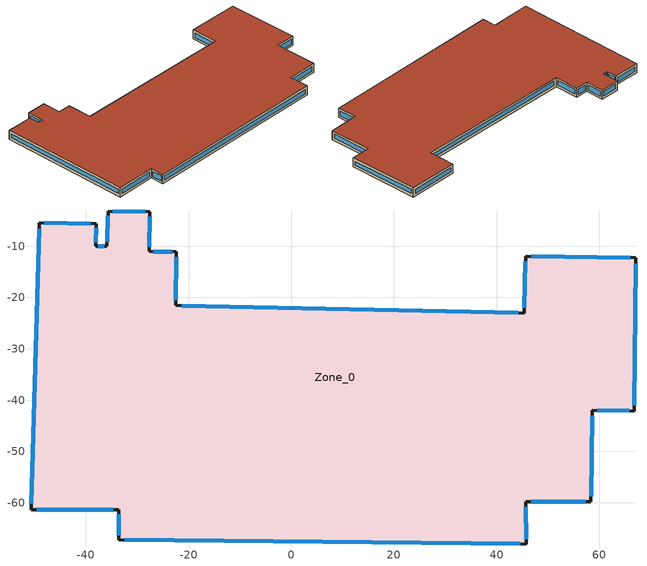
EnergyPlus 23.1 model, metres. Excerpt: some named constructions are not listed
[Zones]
Zone_0
 floor outside (90.1-2019 Nonresidential CZ 0 Exterior Floor (Mass)): 45.65,-11.95 67.11,-12.26 66.85,-42.12 58.67,-41.99 58.38,-59.84 45.67,-59.84 45.75,-68.04 -33.66,-67.17 -33.61,-61.37 -50.65,-61.4 -49.12,-5.47 -38.01,-5.66 -38.09,-10.02 -35.92,-10.05 -35.7,-3.15 -27.54,-3.34 -27.7,-11.04 -22.39,-11.12 -22.54,-21.54 45.37,-23.04 z4
 wall outside (UVal_0.2_Mass): 45.65,-11.95 45.37,-23.04 -22.54,-21.54 -22.39,-11.12 -27.7,-11.04 -27.54,-3.34 -35.7,-3.15 -35.92,-10.05 -38.09,-10.02 -38.01,-5.66 -49.12,-5.47 -50.65,-61.4 -33.61,-61.37 -33.66,-67.17 45.75,-68.04 45.67,-59.84 58.38,-59.84 58.67,-41.99 66.85,-42.12 67.11,-12.26 45.65,-11.95 z4:8
 window (90.1-2019 Nonresidential CZ 0 Glazing (Operable)): 45.62,-12.97 45.39,-22.02 / -39.03,-5.64 -48.1,-5.48 z5.02:6.98; 44.2,-23.01 -21.37,-21.57 / -49.15,-6.63 -50.62,-60.23 z5.17:6.83; -22.52,-20.54 -22.4,-12.12 z5.01:6.99; -23.22,-11.1 -26.86,-11.05 z4.83:7.17; -27.68,-10.1 -27.56,-4.28 z4.94:7.06; -28.5,-3.32 -34.74,-3.18 / 45.74,-67.08 45.68,-60.8 / 59.63,-42.01 65.9,-42.11 z4.96:7.04; -35.73,-4.07 -35.89,-9.14 z4.91:7.09; -36.43,-10.05 -37.58,-10.03 z4.5:7.5; -38.07,-9.25 -38.02,-6.42 z4.77:7.23; -49.57,-61.4 -34.69,-61.37 z5.08:6.92; -33.61,-62.23 -33.65,-66.31 z4.86:7.14; -32.48,-67.19 44.58,-68.02 z5.18:6.82; 46.71,-59.84 57.34,-59.84 z5.04:6.96; 58.4,-58.76 58.66,-43.08 z5.09:6.91; 66.86,-40.99 67.1,-13.39 z5.13:6.87; 66,-12.24 46.76,-11.97 z5.11:6.89
 roof outside (300mmInsulation 200mmConcrete): 45.65,-11.95 45.37,-23.04 -22.54,-21.54 -22.39,-11.12 -27.7,-11.04 -27.54,-3.34 -35.7,-3.15 -35.92,-10.05 -38.09,-10.02 -38.01,-5.66 -49.12,-5.47 -50.65,-61.4 -33.61,-61.37 -33.66,-67.17 45.75,-68.04 45.67,-59.84 58.38,-59.84 58.67,-41.99 66.85,-42.12 67.11,-12.26 z8
[Schedule:Day:Hourly]
53c1f9a8-06ec-48af-8866-5230023a87d1: Fraction, 1, 1, 1, 1, 1, 1, 1, 1, 0, 0, 0, 1, 1, 1, 1, 1, 1, 1, 0, 0, 0, 0, 0, 0
4aef8d9c-f15e-4bad-8f32-30d26bbf9014: Fraction, 0, 0, 0, 0, 0, 0, 0, 0, 1, 1, 1, 1, 1, 1, 1, 1, 1, 1, 1, 0, 0, 0, 0, 0
911e46f1-4cb7-4d00-a3e5-f9018e990a34: Fraction, 0, 0, 0, 0, 0, 0, 0, 0, 0, 0, 1, 1, 1, 1, 1, 1, 1, 1, 0, 0, 0, 0, 0, 0
19b4faf0-8b23-4ebd-a5f0-cbcbe04d2b53: Fraction, 0, 0, 0, 0, 0, 0, 0, 0, 0, 1, 1, 1, 1, 1, 1, 1, 1, 0, 0, 0, 0, 0, 0, 0
c82f338b-8601-487a-b074-e7436ddb7ea7: Fraction, 0, 0, 0, 0, 0, 1, 1, 1, 0, 0, 0, 1, 1, 1, 1, 1, 0, 0, 0, 0, 0, 0, 0, 0
b1d0012e-6fde-43f5-8aa5-22a291b36493: Fraction, 0, 0, 0, 0, 1, 1, 1, 1, 0, 0, 1, 1, 0, 0, 0, 0, 0, 0, 0, 0, 0, 0, 0, 0
5985e866-cb28-49cc-bd5f-a5c958fb7536: Fraction, 0, 1, 1, 1, 1, 1, 1, 1, 1, 1, 0, 0, 0, 0, 0, 1, 1, 0, 0, 0, 0, 0, 0, 0
267531d3-b788-4b95-8244-e9ad44ac0e5f: Fraction, 1, 1, 1, 0, 1, 1, 1, 1, 0, 0, 1, 1, 1, 1, 1, 1, 1, 1, 0, 0, 0, 0, 0, 0
be2dba4b-3a81-4ac9-8ad8-55e155f5c362: Fraction, 0, 1, 0, 0, 0, 0, 0, 0, 0, 0, 1, 0, 0, 0, 1, 1, 1, 1, 1, 0, 0, 0, 0, 1
9e8c49ab-d7b9-4b60-92ea-d2bf83dbd7d1: Fraction, 1, 1, 1, 1, 1, 0, 1, 1, 1, 0, 0, 0, 0, 1, 1, 0, 0, 0, 0, 0, 0, 0, 0, 1
e5dcdc74-afcc-4e18-a2b1-e5e648f288b5: Fraction, 1, 1, 1, 1, 1, 1, 0, 0, 0, 0, 0, 1, 1, 1, 1, 1, 1, 0, 0, 0, 0, 0, 0, 0
0279d3ae-689c-4788-a8b2-3398dcf36fb8: Fraction, 0, 1, 1, 1, 1, 1, 1, 0, 0, 0, 0, 1, 1, 1, 1, 0, 0, 0, 0, 0, 0, 0, 0, 0
f9c818ee-519c-40f6-bf2f-72fcb26f83c7: Fraction, 0, 0, 0, 0, 0, 0, 0, 0, 0, 1, 1, 1, 1, 1, 1, 1, 1, 1, 0, 0, 0, 0, 0, 0
81941d2c-312a-42db-aa97-334635e9c185: Fraction, 0, 0, 1, 1, 1, 1, 1, 0, 0, 0, 1, 1, 1, 1, 0, 0, 0, 0, 0, 0, 0, 0, 0, 0
7fd423ec-cc3a-4e5f-ab02-58c4c42a7de3: Fraction, 1, 1, 1, 1, 1, 1, 1, 1, 1, 0, 0, 0, 0, 0, 0, 0, 0, 0, 1, 1, 1, 1, 1, 1
74d768ed-ef37-4b38-b304-f8f236e04551: Fraction, 1, 1, 1, 1, 1, 1, 1, 0, 0, 1, 1, 1, 0, 0, 0, 0, 0, 0, 0, 0, 0, 0, 0, 0
333da315-6d34-46e4-9803-cb1d639ba5ee: Fraction, 1, 1, 1, 1, 1, 1, 1, 1, 0, 1, 1, 0, 0, 0, 1, 1, 0, 0, 0, 0, 0, 0, 0, 0
9623fbeb-2c2f-4df8-965a-517b0683dcc5: Fraction, 0, 0, 0, 1, 1, 1, 0, 0, 0, 1, 1, 1, 1, 1, 1, 1, 1, 1, 0, 0, 0, 0, 0, 0
2d6e10d5-a020-4fe8-8b34-4ea8ec046c1c: Fraction, 0, 0, 0, 0, 0, 0, 0, 1, 1, 1, 1, 0, 0, 0, 0, 0, 0, 0, 0, 0, 0, 0, 0, 1
440b037d-1b21-41e3-a3ca-0e846d7d9668: Fraction, 1, 1, 1, 1, 1, 1, 1, 1, 0, 0, 0, 1, 1, 1, 1, 0, 0, 0, 1, 1, 1, 1, 1, 1
dae6dc33-08d4-4d58-b388-ad5f48921236: Fraction, 1, 1, 1, 1, 1, 1, 1, 1, 1, 1, 1, 1, 1, 1, 1, 0, 0, 0, 0, 1, 1, 1, 0, 1
30e6fadb-1b5b-4da9-add7-ae4aeab88e67: Fraction, 1, 1, 1, 1, 1, 1, 1, 1, 0, 0, 1, 1, 0, 1, 0, 0, 0, 0, 0, 0, 0, 0, 0, 1
bde66f90-7a5c-4f8a-a559-0088a65aafb6: Fraction, 1, 1, 1, 1, 1, 1, 1, 0, 0, 0, 1, 0, 0, 0, 0, 0, 0, 0, 0, 1, 1, 1, 1, 1
f7e6fba3-52db-45b2-a41a-0a03fa86d04f: Fraction, 1, 1, 1, 1, 1, 0, 0, 0, 0, 0, 1, 1, 1, 1, 1, 1, 1, 0, 0, 0, 0, 0, 0, 0
b4216a53-0bc0-43bd-bfca-b5e8f166e89d: Fraction, 1, 1, 1, 1, 1, 1, 1, 1, 1, 1, 0, 0, 0, 0, 0, 0, 1, 0, 0, 0, 0, 0, 0, 0
9c786d7c-7326-4a56-8ba2-e46a60bf37db: Fraction, 1, 1, 1, 1, 1, 1, 1, 1, 1, 1, 1, 1, 0, 0, 0, 0, 0, 0, 0, 0, 0, 1, 1, 1
4d57d3bc-a61d-4971-8b5f-4772996042cd: Fraction, 1, 1, 1, 1, 1, 1, 1, 0, 0, 0, 1, 1, 1, 1, 1, 1, 1, 0, 0, 0, 0, 1, 1, 1
6a339f8e-752e-4ba3-99b9-ef6f5a78f2c0: Fraction, 1, 1, 1, 1, 1, 1, 1, 1, 0, 0, 1, 1, 1, 1, 0, 1, 1, 1, 1, 1, 1, 1, 1, 1
75cf3295-544f-430d-babf-c6514ed16b50: Fraction, 1, 1, 1, 1, 1, 1, 1, 1, 1, 0, 0, 0, 0, 1, 0, 0, 0, 0, 0, 0, 0, 0, 0, 0
1076df2c-3c50-41d6-b829-297ff5c18254: Fraction, 1, 1, 1, 1, 1, 1, 1, 1, 0, 1, 1, 1, 1, 1, 1, 1, 1, 0, 1, 1, 1, 1, 1, 1
ddb65e5a-42bd-4895-9b09-bb29c00974f6: Fraction, 1, 1, 1, 1, 1, 1, 1, 1, 0, 0, 1, 1, 1, 1, 1, 1, 0, 0, 0, 0, 0, 0, 1, 1
15792d1d-b01f-4983-be77-9a78df9eee36: Fraction, 1, 1, 1, 1, 1, 1, 1, 0, 0, 0, 1, 1, 1, 0, 0, 0, 0, 1, 1, 1, 1, 1, 1, 1
998de8d2-7f9b-43e1-aeee-d2f931587baf: Fraction, 1, 1, 1, 1, 1, 1, 1, 1, 0, 0, 1, 1, 1, 1, 1, 1, 1, 0, 0, 0, 0, 0, 0, 1
f6937aa0-736c-4a20-be16-c6a803f5ca1e: Fraction, 1, 1, 1, 1, 0, 1, 1, 0, 0, 0, 0, 1, 1, 1, 1, 1, 0, 0, 0, 0, 0, 0, 0, 0
22b2c7db-ef0c-4263-a526-4e9950158b0d: Fraction, 0, 0, 0, 0, 0, 1, 1, 1, 0, 0, 0, 0, 0, 1, 0, 0, 0, 0, 0, 0, 0, 0, 0, 0
4102ae7c-6d77-4fff-895c-9ccc35cf84ee: Fraction, 1, 1, 1, 1, 1, 1, 1, 1, 0, 0, 1, 1, 1, 1, 0, 0, 0, 0, 0, 0, 0, 0, 0, 0
6cc7567d-339f-4a30-9adf-7f972ec91726: Fraction, 0, 0, 0, 0, 0, 0, 0, 1, 0, 0, 0, 0, 0, 1, 0, 0, 0, 0, 0, 0, 0, 0, 1, 1
c4f074fe-361f-4474-a705-69b29238dae7: Fraction, 1, 1, 1, 1, 1, 1, 1, 1, 0, 0, 0, 1, 0, 0, 0, 0, 0, 0, 0, 0, 0, 1, 1, 1
23f9bcf9-1d4d-4a30-bae5-c573d94ba1d4: Fraction, 1, 1, 1, 1, 1, 1, 1, 1, 0, 0, 0, 0, 1, 1, 1, 0, 0, 0, 0, 0, 0, 0, 1, 1
6e89d768-2580-416c-bf7c-fee539c4742d: Fraction, 1, 1, 1, 1, 1, 1, 1, 1, 1, 0, 0, 0, 0, 0, 0, 0, 1, 1, 1, 1, 1, 1, 1, 1
56629a5c-3a63-4c0d-99e9-848be0364bc2: Fraction, 1, 1, 1, 1, 1, 1, 1, 1, 1, 0, 0, 0, 1, 1, 0, 0, 0, 0, 0, 1, 1, 1, 1, 1
eb9e012f-b644-46dd-94fd-b786a7509391: Fraction, 1, 1, 1, 1, 1, 1, 1, 1, 0, 1, 0, 0, 1, 1, 1, 1, 1, 1, 1, 1, 1, 1, 1, 1
df4b3fbd-8efb-438d-8c58-19d54bbd0a7f: Fraction, 1, 1, 1, 1, 1, 1, 1, 1, 0, 0, 1, 0, 0, 0, 0, 0, 0, 0, 1, 1, 1, 1, 1, 1
1ae3ef89-ae8f-4fbb-a131-e8f6e784b03a: Fraction, 1, 1, 1, 1, 1, 1, 1, 1, 1, 0, 0, 0, 0, 1, 0, 0, 0, 0, 1, 1, 1, 1, 1, 1
f01e6e7b-a331-4160-8045-aa70b21430e7: Fraction, 1, 1, 1, 1, 1, 1, 1, 1, 1, 0, 0, 0, 1, 0, 0, 0, 0, 0, 0, 0, 0, 0, 0, 1
3c8a0762-c7fc-44f2-9732-6b8c8261ba00: Fraction, 1, 1, 1, 1, 1, 1, 1, 1, 1, 0, 0, 0, 1, 1, 1, 1, 0, 1, 1, 1, 1, 1, 1, 1
73c83418-0409-4dbd-b3df-61852913b128: Fraction, 1, 1, 1, 1, 1, 1, 1, 1, 0, 0, 1, 1, 0, 0, 0, 0, 1, 1, 1, 1, 1, 1, 1, 1
75bc9303-c19b-430c-90bd-b3f70aa4faab: Fraction, 1, 1, 1, 1, 1, 1, 1, 1, 0, 0, 0, 0, 1, 1, 1, 1, 1, 1, 1, 1, 1, 1, 1, 1
2eac50fd-ad15-4649-8a7d-60403b94e9f3: Fraction, 1, 1, 1, 1, 1, 1, 1, 1, 0, 0, 0, 0, 0, 0, 0, 1, 1, 1, 1, 1, 1, 1, 1, 1
fb93299d-951e-4d13-9d3a-2e740a0075cc: Fraction, 1, 1, 1, 1, 1, 1, 1, 1, 1, 1, 1, 1, 1, 1, 1, 0, 0, 0, 1, 1, 1, 1, 1, 1
ae3d8ae7-5032-41f2-9c01-876f3a5dec9c: Fraction, 1, 1, 1, 1, 1, 1, 1, 1, 0, 1, 1, 1, 1, 1, 1, 1, 1, 1, 1, 1, 1, 1, 1, 1
0fcbeb89-70ac-44cc-a843-c67f048358bc: Fraction, 1, 1, 1, 1, 1, 1, 1, 1, 1, 0, 0, 0, 0, 0, 0, 0, 1, 1, 0, 0, 0, 0, 1, 1
d49dc678-3b43-4bbc-b69c-b145b1444430: Fraction, 1, 1, 1, 1, 1, 1, 1, 1, 1, 0, 0, 0, 0, 0, 0, 0, 0, 0, 0, 1, 1, 1, 1, 1
6f36adbf-e427-431d-a9b5-1a8c3f321d91: Fraction, 1, 1, 1, 1, 1, 1, 1, 0, 0, 0, 1, 1, 1, 1, 1, 1, 1, 0, 0, 0, 0, 0, 0, 0
cc2a65f3-0924-4deb-9b7e-c575a99101ad: Fraction, 0, 1, 1, 1, 1, 1, 1, 1, 0, 0, 1, 0, 1, 1, 1, 0, 0, 0, 0, 0, 0, 0, 0, 1
11fc3df6-837c-4bd8-9fae-0be4780c0a09: Fraction, 1, 1, 1, 1, 1, 1, 1, 1, 0, 0, 0, 1, 1, 1, 0, 0, 0, 1, 1, 1, 1, 1, 1, 1
5f643d7a-da64-4f1a-b211-d5e73faaddc8: Fraction, 1, 1, 1, 1, 1, 1, 1, 1, 1, 0, 0, 0, 0, 0, 0, 0, 0, 0, 0, 0, 0, 1, 1, 1
e53ae0be-2f55-4050-aeda-93def1960e93: Fraction, 1, 1, 1, 1, 1, 1, 1, 1, 0, 0, 1, 1, 1, 1, 1, 1, 1, 1, 0, 0, 0, 0, 1, 1
d0839087-f197-4c84-9a48-2210a4db0e38: Fraction, 1, 1, 1, 1, 1, 1, 1, 1, 0, 0, 1, 0, 0, 0, 1, 1, 1, 1, 1, 1, 1, 1, 1, 1
e48abb72-5caa-4fbb-8915-e9f63e472b5d: Fraction, 1, 1, 1, 1, 1, 1, 1, 1, 0, 0, 0, 0, 0, 0, 0, 0, 0, 1, 1, 1, 1, 1, 1, 1
40641a0c-a25c-4dc5-a016-b56a4568d9bf: Fraction, 1, 1, 1, 1, 1, 1, 1, 1, 0, 0, 0, 1, 1, 0, 0, 0, 0, 0, 0, 0, 1, 1, 1, 1
56545bd2-fe12-4a90-9cb4-ab663f8d19fb: Fraction, 1, 1, 1, 1, 1, 1, 1, 1, 0, 0, 1, 1, 1, 1, 0, 0, 1, 0, 0, 0, 0, 1, 1, 1
268f8cdb-825d-4552-8d14-b203db748826: Fraction, 1, 1, 1, 1, 1, 1, 1, 1, 1, 0, 1, 1, 1, 1, 1, 1, 1, 0, 0, 0, 0, 0, 1, 1
d2412dac-7056-442e-83a5-4de898643866: Fraction, 1, 1, 1, 1, 1, 1, 1, 1, 0, 0, 1, 1, 1, 0, 1, 1, 0, 0, 1, 1, 1, 1, 1, 1
8d8229ce-3e26-4900-84b6-50d34cec96c9: Fraction, 1, 1, 1, 1, 1, 1, 1, 1, 1, 0, 0, 0, 0, 1, 0, 0, 0, 0, 0, 0, 0, 1, 1, 1
9411300f-096e-447e-b779-670df0aa3cde: Fraction, 1, 1, 1, 1, 1, 1, 1, 1, 0, 0, 0, 1, 1, 1, 1, 0, 0, 0, 0, 0, 0, 0, 0, 0
d06ce0c0-c066-4a75-8f06-16acae4bc060: Fraction, 0, 1, 1, 1, 1, 1, 1, 0, 0, 0, 1, 1, 1, 1, 0, 0, 0, 0, 0, 0, 1, 1, 1, 0
4dd44658-9e86-4244-bd12-80be51f68615: Fraction, 0, 0, 0, 0, 0, 0, 0, 0, 0, 0, 0, 1, 1, 0, 0, 1, 0, 0, 0, 0, 0, 0, 0, 0
af6f613d-349d-4151-a217-554633187fc2: Fraction, 0, 0, 0, 0, 0, 0, 0, 0, 0, 0, 0, 1, 1, 1, 1, 0, 0, 0, 0, 0, 0, 0, 0, 0
afdf4fd1-66ec-4a71-b48a-21077b6ed0b7: Fraction, 0, 0, 0, 0, 0, 0, 0, 0, 0, 0, 0, 1, 0, 0, 0, 0, 0, 0, 0, 0, 0, 0, 0, 0
cc094251-ea11-477e-bc87-71a359bb455b: Fraction, 0, 0, 0, 0, 1, 0, 0, 0, 0, 0, 0, 1, 1, 1, 0, 0, 0, 0, 0, 0, 0, 0, 0, 0
4e59f47a-84bf-4133-9f63-3ba3ac696513: Fraction, 0, 0, 0, 0, 1, 0, 0, 0, 0, 0, 0, 1, 1, 1, 0, 1, 1, 1, 0, 0, 1, 1, 1, 1
cc36d7f8-a62f-46bf-95f4-63dd6640689f: Fraction, 1, 1, 1, 1, 1, 1, 1, 1, 1, 1, 1, 1, 1, 1, 1, 1, 1, 1, 1, 1, 1, 1, 1, 1
ff2c0d0c-03cf-41ee-ac75-8ebd3882f9d0: Fraction, 1, 1, 1, 0, 1, 1, 1, 1, 0, 1, 1, 1, 1, 1, 1, 1, 1, 1, 1, 1, 1, 1, 1, 1
71b57ec7-b510-4c53-aa19-ed1bbae31fe3: Fraction, 1, 1, 1, 1, 1, 1, 1, 1, 1, 0, 0, 0, 1, 1, 0, 0, 1, 1, 1, 1, 1, 1, 1, 1
22b9af79-b9b7-4c66-983f-e31590f979b1: Fraction, 1, 1, 1, 1, 1, 1, 1, 1, 1, 0, 0, 1, 1, 0, 1, 0, 1, 1, 0, 1, 0, 0, 1, 0
345a1351-5737-4b79-a7d4-34148a3070f1: Fraction, 0, 1, 1, 1, 1, 1, 1, 1, 1, 1, 1, 1, 1, 0, 0, 0, 0, 0, 0, 0, 1, 1, 1, 1
59e6b4d1-5886-4d46-a90a-af7349f6145f: Fraction, 1, 1, 1, 1, 1, 1, 1, 1, 1, 1, 1, 1, 0, 0, 0, 0, 0, 0, 0, 1, 1, 1, 1, 1
78845033-7f4e-4fd7-bdd2-63f46a2295f5: Fraction, 1, 1, 1, 1, 1, 1, 1, 1, 1, 1, 1, 1, 1, 1, 0, 1, 1, 1, 0, 1, 1, 1, 1, 1
72e10d3e-7622-4d4b-a4c4-1e9e66ecd2da: Fraction, 1, 1, 1, 1, 1, 1, 1, 1, 1, 0, 0, 0, 0, 0, 0, 0, 0, 0, 0, 0, 1, 1, 1, 1
e70c1aee-c6f9-450c-82c5-0b1f1b846179: Fraction, 1, 1, 1, 1, 1, 1, 1, 1, 0, 0, 0, 0, 1, 1, 1, 1, 0, 0, 0, 0, 0, 0, 1, 0
519619cc-23a8-4b67-ae63-b007b419c915: Fraction, 1, 1, 1, 1, 1, 1, 1, 1, 1, 1, 0, 1, 1, 1, 1, 0, 0, 0, 0, 0, 1, 1, 1, 0
f7c5a7d3-5340-4d4d-aff3-c2684e0ec6d3: Fraction, 1, 1, 1, 1, 1, 1, 1, 1, 1, 0, 0, 0, 0, 1, 1, 1, 1, 1, 1, 1, 1, 1, 1, 1
03504b91-a4b1-4951-a666-ade41275f8f6: Fraction, 1, 1, 1, 1, 1, 1, 1, 1, 1, 1, 0, 0, 0, 0, 0, 0, 0, 1, 0, 1, 1, 1, 1, 1
c36fc8a3-aeee-493a-a3d1-605dc807de52: Fraction, 1, 1, 1, 1, 1, 1, 1, 1, 0, 0, 0, 0, 0, 0, 0, 0, 0, 0, 0, 1, 1, 1, 1, 1
81b6c5b8-3f82-4b71-a7a8-163b66d1b25d: Fraction, 1, 1, 1, 1, 1, 1, 1, 1, 0, 0, 0, 0, 1, 0, 1, 0, 1, 1, 1, 1, 0, 1, 1, 1
30d632ef-8d06-41f4-a7d0-893bff871d1b: Fraction, 1, 1, 1, 1, 1, 1, 1, 1, 0, 0, 0, 0, 1, 0, 0, 0, 0, 0, 0, 0, 0, 1, 1, 1
7a8b208d-663f-4e06-b24a-0f39d1b3f301: Fraction, 1, 1, 1, 1, 1, 1, 1, 1, 0, 0, 0, 1, 0, 1, 1, 0, 0, 0, 0, 0, 0, 0, 0, 1
a8a9b02b-271e-4f8e-a1ec-957bdd1ef3a0: Fraction, 1, 1, 0, 0, 1, 1, 0, 1, 0, 0, 0, 0, 1, 0, 0, 0, 0, 0, 0, 0, 0, 0, 0, 0
70ccad7b-1927-4800-aa01-c5db89b5fadb: Fraction, 0, 0, 1, 0, 0, 0, 1, 0, 0, 0, 0, 0, 0, 1, 1, 0, 0, 0, 0, 0, 0, 0, 0, 0
a84bc40b-cea3-4ff6-bdaa-2c9b3e5aaf9c: Fraction, 0, 0, 0, 0, 0, 0, 0, 0, 0, 0, 0, 1, 1, 1, 1, 1, 0, 0, 0, 0, 0, 0, 1, 0
25546bf6-2f3f-4ec2-a76d-95b4c77794b5: Fraction, 1, 1, 0, 0, 1, 0, 0, 1, 0, 0, 0, 1, 1, 1, 1, 0, 0, 0, 0, 0, 0, 0, 0, 0
7775b23b-1d38-499e-bd81-729a04a4f956: Fraction, 0, 1, 0, 1, 1, 1, 1, 1, 0, 0, 0, 1, 1, 1, 1, 1, 0, 0, 0, 0, 0, 0, 0, 0
eb97eccf-763c-400b-86a3-d258bf2f84d2: Fraction, 0, 1, 1, 1, 1, 1, 1, 1, 0, 0, 0, 0, 1, 1, 1, 1, 0, 0, 0, 0, 0, 0, 0, 0
41c1d8f3-3cf4-4bf4-ae56-51782e7d9aee: Fraction, 0, 0, 0, 1, 1, 0, 0, 1, 0, 0, 0, 1, 1, 1, 1, 1, 0, 0, 0, 0, 0, 0, 0, 0
e7f99388-8b2a-4ae4-9b31-21a1d0ce9fdb: Fraction, 0, 1, 1, 1, 1, 0, 0, 1, 0, 0, 0, 0, 0, 0, 0, 0, 0, 0, 0, 0, 0, 0, 1, 1
e2aab7f0-9e7e-4418-9ee7-a00012997e05: Fraction, 1, 1, 1, 1, 1, 0, 0, 0, 1, 1, 1, 0, 0, 0, 0, 0, 1, 1, 1, 1, 1, 1, 1, 1
be45bb42-8565-4d09-9a80-3ce2d4e9c9f1: Fraction, 0, 0, 0, 0, 0, 0, 0, 0, 1, 1, 1, 0, 0, 0, 0, 1, 1, 1, 0, 0, 0, 0, 0, 0
12a14199-4c06-4c80-b089-3e75819b753d: Fraction, 0, 0, 0, 0, 0, 0, 0, 0, 0, 0, 1, 1, 1, 1, 1, 1, 1, 0, 1, 0, 0, 0, 0, 0
3710e14e-a838-4a4a-8f4b-af39981e0e20: Fraction, 0, 0, 0, 0, 0, 0, 0, 0, 1, 1, 1, 1, 0, 1, 0, 1, 0, 0, 0, 0, 1, 0, 0, 0
d8239f3d-faa5-4cdd-a984-cce3bd1dd400: Fraction, 0, 0, 0, 0, 0, 0, 0, 0, 1, 1, 1, 1, 0, 1, 1, 1, 1, 1, 1, 1, 1, 0, 0, 0
7cc25e5b-4ae3-4387-9c95-965026389b7c: Fraction, 0, 0, 0, 0, 0, 0, 0, 0, 1, 1, 1, 0, 1, 0, 0, 1, 1, 1, 1, 1, 1, 1, 1, 0
d6c9274f-e239-412a-82f8-82611d05a218: Fraction, 0, 0, 1, 1, 0, 0, 1, 0, 1, 1, 1, 1, 0, 1, 1, 1, 1, 1, 1, 1, 1, 1, 1, 1
8b7f3d85-3a84-4380-bed0-31cf3916083a: Fraction, 1, 1, 0, 1, 1, 1, 0, 1, 1, 1, 1, 1, 1, 0, 0, 1, 1, 1, 1, 1, 1, 1, 1, 1
2c90972f-096b-4d56-b858-c9d9efe7393b: Fraction, 1, 1, 1, 1, 1, 1, 1, 1, 1, 1, 1, 0, 0, 0, 0, 0, 1, 1, 1, 1, 1, 1, 0, 1
20ae685d-04a5-45e1-b0bd-06286e390f47: Fraction, 0, 0, 1, 1, 0, 1, 1, 0, 1, 1, 1, 0, 0, 0, 0, 1, 1, 1, 1, 1, 1, 1, 1, 1
0e4e03b7-6b9b-4706-8e34-7a87306276d7: Fraction, 1, 0, 1, 0, 0, 0, 0, 0, 1, 1, 1, 0, 0, 0, 0, 0, 1, 1, 1, 1, 1, 1, 1, 1
cbb56b8e-b5c8-43b3-8bf3-cac1767fc251: Fraction, 1, 0, 0, 0, 0, 0, 0, 0, 1, 1, 1, 1, 0, 0, 0, 0, 1, 1, 1, 1, 1, 1, 1, 1
8e823631-23e5-4ca8-ae6f-2f3f10533701: Fraction, 1, 1, 1, 0, 0, 1, 1, 0, 1, 1, 1, 0, 0, 0, 0, 0, 1, 1, 1, 1, 1, 1, 1, 1
2a380051-4413-44c8-8134-27edfc5bb873: Fraction, 1, 0, 0, 0, 0, 1, 1, 0, 1, 1, 1, 1, 1, 1, 1, 1, 1, 1, 1, 1, 1, 1, 0, 0
[Schedule:Week:Daily]
CoolAvail_Zone_0_38: 5985e866-cb28-49cc-bd5f-a5c958fb7536, 267531d3-b788-4b95-8244-e9ad44ac0e5f, b1d0012e-6fde-43f5-8aa5-22a291b36493, be2dba4b-3a81-4ac9-8ad8-55e155f5c362, 9e8c49ab-d7b9-4b60-92ea-d2bf83dbd7d1, e5dcdc74-afcc-4e18-a2b1-e5e648f288b5, 0279d3ae-689c-4788-a8b2-3398dcf36fb8, 5985e866-cb28-49cc-bd5f-a5c958fb7536, 5985e866-cb28-49cc-bd5f-a5c958fb7536, 5985e866-cb28-49cc-bd5f-a5c958fb7536, 5985e866-cb28-49cc-bd5f-a5c958fb7536, 5985e866-cb28-49cc-bd5f-a5c958fb7536
CoolAvail_Zone_0_39: f9c818ee-519c-40f6-bf2f-72fcb26f83c7, 81941d2c-312a-42db-aa97-334635e9c185, 7fd423ec-cc3a-4e5f-ab02-58c4c42a7de3, 74d768ed-ef37-4b38-b304-f8f236e04551, 333da315-6d34-46e4-9803-cb1d639ba5ee, 9623fbeb-2c2f-4df8-965a-517b0683dcc5, 911e46f1-4cb7-4d00-a3e5-f9018e990a34, f9c818ee-519c-40f6-bf2f-72fcb26f83c7, f9c818ee-519c-40f6-bf2f-72fcb26f83c7, f9c818ee-519c-40f6-bf2f-72fcb26f83c7, f9c818ee-519c-40f6-bf2f-72fcb26f83c7, f9c818ee-519c-40f6-bf2f-72fcb26f83c7
CoolAvail_Zone_0_40: 19b4faf0-8b23-4ebd-a5f0-cbcbe04d2b53, 2d6e10d5-a020-4fe8-8b34-4ea8ec046c1c, 440b037d-1b21-41e3-a3ca-0e846d7d9668, dae6dc33-08d4-4d58-b388-ad5f48921236, 30e6fadb-1b5b-4da9-add7-ae4aeab88e67, bde66f90-7a5c-4f8a-a559-0088a65aafb6, f7e6fba3-52db-45b2-a41a-0a03fa86d04f, 19b4faf0-8b23-4ebd-a5f0-cbcbe04d2b53, 19b4faf0-8b23-4ebd-a5f0-cbcbe04d2b53, 19b4faf0-8b23-4ebd-a5f0-cbcbe04d2b53, 19b4faf0-8b23-4ebd-a5f0-cbcbe04d2b53, 19b4faf0-8b23-4ebd-a5f0-cbcbe04d2b53
CoolAvail_Zone_0_41: b4216a53-0bc0-43bd-bfca-b5e8f166e89d, 9c786d7c-7326-4a56-8ba2-e46a60bf37db, 4d57d3bc-a61d-4971-8b5f-4772996042cd, 6a339f8e-752e-4ba3-99b9-ef6f5a78f2c0, 75cf3295-544f-430d-babf-c6514ed16b50, 1076df2c-3c50-41d6-b829-297ff5c18254, ddb65e5a-42bd-4895-9b09-bb29c00974f6, b4216a53-0bc0-43bd-bfca-b5e8f166e89d, b4216a53-0bc0-43bd-bfca-b5e8f166e89d, b4216a53-0bc0-43bd-bfca-b5e8f166e89d, b4216a53-0bc0-43bd-bfca-b5e8f166e89d, b4216a53-0bc0-43bd-bfca-b5e8f166e89d
CoolAvail_Zone_0_42: 15792d1d-b01f-4983-be77-9a78df9eee36, 998de8d2-7f9b-43e1-aeee-d2f931587baf, f6937aa0-736c-4a20-be16-c6a803f5ca1e, 22b2c7db-ef0c-4263-a526-4e9950158b0d, 4102ae7c-6d77-4fff-895c-9ccc35cf84ee, 6cc7567d-339f-4a30-9adf-7f972ec91726, c4f074fe-361f-4474-a705-69b29238dae7, 15792d1d-b01f-4983-be77-9a78df9eee36, 15792d1d-b01f-4983-be77-9a78df9eee36, 15792d1d-b01f-4983-be77-9a78df9eee36, 15792d1d-b01f-4983-be77-9a78df9eee36, 15792d1d-b01f-4983-be77-9a78df9eee36
CoolAvail_Zone_0_43: 23f9bcf9-1d4d-4a30-bae5-c573d94ba1d4, 6e89d768-2580-416c-bf7c-fee539c4742d, 56629a5c-3a63-4c0d-99e9-848be0364bc2, eb9e012f-b644-46dd-94fd-b786a7509391, df4b3fbd-8efb-438d-8c58-19d54bbd0a7f, 1ae3ef89-ae8f-4fbb-a131-e8f6e784b03a, f01e6e7b-a331-4160-8045-aa70b21430e7, 23f9bcf9-1d4d-4a30-bae5-c573d94ba1d4, 23f9bcf9-1d4d-4a30-bae5-c573d94ba1d4, 23f9bcf9-1d4d-4a30-bae5-c573d94ba1d4, 23f9bcf9-1d4d-4a30-bae5-c573d94ba1d4, 23f9bcf9-1d4d-4a30-bae5-c573d94ba1d4
CoolAvail_Zone_0_44: 3c8a0762-c7fc-44f2-9732-6b8c8261ba00, 73c83418-0409-4dbd-b3df-61852913b128, 75bc9303-c19b-430c-90bd-b3f70aa4faab, 2eac50fd-ad15-4649-8a7d-60403b94e9f3, fb93299d-951e-4d13-9d3a-2e740a0075cc, ae3d8ae7-5032-41f2-9c01-876f3a5dec9c, 0fcbeb89-70ac-44cc-a843-c67f048358bc, 3c8a0762-c7fc-44f2-9732-6b8c8261ba00, 3c8a0762-c7fc-44f2-9732-6b8c8261ba00, 3c8a0762-c7fc-44f2-9732-6b8c8261ba00, 3c8a0762-c7fc-44f2-9732-6b8c8261ba00, 3c8a0762-c7fc-44f2-9732-6b8c8261ba00
CoolAvail_Zone_0_45: d49dc678-3b43-4bbc-b69c-b145b1444430, 53c1f9a8-06ec-48af-8866-5230023a87d1, 6f36adbf-e427-431d-a9b5-1a8c3f321d91, cc2a65f3-0924-4deb-9b7e-c575a99101ad, 7fd423ec-cc3a-4e5f-ab02-58c4c42a7de3, 11fc3df6-837c-4bd8-9fae-0be4780c0a09, d49dc678-3b43-4bbc-b69c-b145b1444430, d49dc678-3b43-4bbc-b69c-b145b1444430, d49dc678-3b43-4bbc-b69c-b145b1444430, d49dc678-3b43-4bbc-b69c-b145b1444430, d49dc678-3b43-4bbc-b69c-b145b1444430, d49dc678-3b43-4bbc-b69c-b145b1444430
CoolAvail_Zone_0_46: 5f643d7a-da64-4f1a-b211-d5e73faaddc8, 998de8d2-7f9b-43e1-aeee-d2f931587baf, e53ae0be-2f55-4050-aeda-93def1960e93, d0839087-f197-4c84-9a48-2210a4db0e38, e48abb72-5caa-4fbb-8915-e9f63e472b5d, 40641a0c-a25c-4dc5-a016-b56a4568d9bf, 56545bd2-fe12-4a90-9cb4-ab663f8d19fb, 5f643d7a-da64-4f1a-b211-d5e73faaddc8, 5f643d7a-da64-4f1a-b211-d5e73faaddc8, 5f643d7a-da64-4f1a-b211-d5e73faaddc8, 5f643d7a-da64-4f1a-b211-d5e73faaddc8, 5f643d7a-da64-4f1a-b211-d5e73faaddc8
CoolAvail_Zone_0_47: 268f8cdb-825d-4552-8d14-b203db748826, d2412dac-7056-442e-83a5-4de898643866, 8d8229ce-3e26-4900-84b6-50d34cec96c9, 9411300f-096e-447e-b779-670df0aa3cde, d06ce0c0-c066-4a75-8f06-16acae4bc060, 4dd44658-9e86-4244-bd12-80be51f68615, af6f613d-349d-4151-a217-554633187fc2, 268f8cdb-825d-4552-8d14-b203db748826, 268f8cdb-825d-4552-8d14-b203db748826, 268f8cdb-825d-4552-8d14-b203db748826, 268f8cdb-825d-4552-8d14-b203db748826, 268f8cdb-825d-4552-8d14-b203db748826
CoolAvail_Zone_0_48: afdf4fd1-66ec-4a71-b48a-21077b6ed0b7, cc094251-ea11-477e-bc87-71a359bb455b, 4e59f47a-84bf-4133-9f63-3ba3ac696513, cc36d7f8-a62f-46bf-95f4-63dd6640689f, ff2c0d0c-03cf-41ee-ac75-8ebd3882f9d0, 71b57ec7-b510-4c53-aa19-ed1bbae31fe3, 22b9af79-b9b7-4c66-983f-e31590f979b1, afdf4fd1-66ec-4a71-b48a-21077b6ed0b7, afdf4fd1-66ec-4a71-b48a-21077b6ed0b7, afdf4fd1-66ec-4a71-b48a-21077b6ed0b7, afdf4fd1-66ec-4a71-b48a-21077b6ed0b7, afdf4fd1-66ec-4a71-b48a-21077b6ed0b7
CoolAvail_Zone_0_49: 345a1351-5737-4b79-a7d4-34148a3070f1, 59e6b4d1-5886-4d46-a90a-af7349f6145f, 78845033-7f4e-4fd7-bdd2-63f46a2295f5, 72e10d3e-7622-4d4b-a4c4-1e9e66ecd2da, e70c1aee-c6f9-450c-82c5-0b1f1b846179, 519619cc-23a8-4b67-ae63-b007b419c915, f7c5a7d3-5340-4d4d-aff3-c2684e0ec6d3, 345a1351-5737-4b79-a7d4-34148a3070f1, 345a1351-5737-4b79-a7d4-34148a3070f1, 345a1351-5737-4b79-a7d4-34148a3070f1, 345a1351-5737-4b79-a7d4-34148a3070f1, 345a1351-5737-4b79-a7d4-34148a3070f1
CoolAvail_Zone_0_50: 03504b91-a4b1-4951-a666-ade41275f8f6, 440b037d-1b21-41e3-a3ca-0e846d7d9668, c36fc8a3-aeee-493a-a3d1-605dc807de52, 81b6c5b8-3f82-4b71-a7a8-163b66d1b25d, 30d632ef-8d06-41f4-a7d0-893bff871d1b, 7a8b208d-663f-4e06-b24a-0f39d1b3f301, a8a9b02b-271e-4f8e-a1ec-957bdd1ef3a0, 03504b91-a4b1-4951-a666-ade41275f8f6, 03504b91-a4b1-4951-a666-ade41275f8f6, 03504b91-a4b1-4951-a666-ade41275f8f6, 03504b91-a4b1-4951-a666-ade41275f8f6, 03504b91-a4b1-4951-a666-ade41275f8f6
CoolAvail_Zone_0_51: 70ccad7b-1927-4800-aa01-c5db89b5fadb, a84bc40b-cea3-4ff6-bdaa-2c9b3e5aaf9c, 25546bf6-2f3f-4ec2-a76d-95b4c77794b5, 7775b23b-1d38-499e-bd81-729a04a4f956, eb97eccf-763c-400b-86a3-d258bf2f84d2, 41c1d8f3-3cf4-4bf4-ae56-51782e7d9aee, c82f338b-8601-487a-b074-e7436ddb7ea7, 70ccad7b-1927-4800-aa01-c5db89b5fadb, 70ccad7b-1927-4800-aa01-c5db89b5fadb, 70ccad7b-1927-4800-aa01-c5db89b5fadb, 70ccad7b-1927-4800-aa01-c5db89b5fadb, 70ccad7b-1927-4800-aa01-c5db89b5fadb
CoolAvail_Zone_0_52: e7f99388-8b2a-4ae4-9b31-21a1d0ce9fdb, e7f99388-8b2a-4ae4-9b31-21a1d0ce9fdb, e7f99388-8b2a-4ae4-9b31-21a1d0ce9fdb, e7f99388-8b2a-4ae4-9b31-21a1d0ce9fdb, e7f99388-8b2a-4ae4-9b31-21a1d0ce9fdb, e7f99388-8b2a-4ae4-9b31-21a1d0ce9fdb, e7f99388-8b2a-4ae4-9b31-21a1d0ce9fdb, e7f99388-8b2a-4ae4-9b31-21a1d0ce9fdb, e7f99388-8b2a-4ae4-9b31-21a1d0ce9fdb, e7f99388-8b2a-4ae4-9b31-21a1d0ce9fdb, e7f99388-8b2a-4ae4-9b31-21a1d0ce9fdb, e7f99388-8b2a-4ae4-9b31-21a1d0ce9fdb
NatVentAvail_Zone_0_50: 12a14199-4c06-4c80-b089-3e75819b753d, be45bb42-8565-4d09-9a80-3ce2d4e9c9f1, 4aef8d9c-f15e-4bad-8f32-30d26bbf9014, 3710e14e-a838-4a4a-8f4b-af39981e0e20, d8239f3d-faa5-4cdd-a984-cce3bd1dd400, 7cc25e5b-4ae3-4387-9c95-965026389b7c, d6c9274f-e239-412a-82f8-82611d05a218, 12a14199-4c06-4c80-b089-3e75819b753d, 12a14199-4c06-4c80-b089-3e75819b753d, 12a14199-4c06-4c80-b089-3e75819b753d, 12a14199-4c06-4c80-b089-3e75819b753d, 12a14199-4c06-4c80-b089-3e75819b753d
NatVentAvail_Zone_0_51: 8b7f3d85-3a84-4380-bed0-31cf3916083a, 2c90972f-096b-4d56-b858-c9d9efe7393b, 20ae685d-04a5-45e1-b0bd-06286e390f47, 0e4e03b7-6b9b-4706-8e34-7a87306276d7, cbb56b8e-b5c8-43b3-8bf3-cac1767fc251, 8e823631-23e5-4ca8-ae6f-2f3f10533701, e2aab7f0-9e7e-4418-9ee7-a00012997e05, 8b7f3d85-3a84-4380-bed0-31cf3916083a, 8b7f3d85-3a84-4380-bed0-31cf3916083a, 8b7f3d85-3a84-4380-bed0-31cf3916083a, 8b7f3d85-3a84-4380-bed0-31cf3916083a, 8b7f3d85-3a84-4380-bed0-31cf3916083a
NatVentAvail_Zone_0_52: 2a380051-4413-44c8-8134-27edfc5bb873, 2a380051-4413-44c8-8134-27edfc5bb873, 2a380051-4413-44c8-8134-27edfc5bb873, 2a380051-4413-44c8-8134-27edfc5bb873, 2a380051-4413-44c8-8134-27edfc5bb873, 2a380051-4413-44c8-8134-27edfc5bb873, 2a380051-4413-44c8-8134-27edfc5bb873, 2a380051-4413-44c8-8134-27edfc5bb873, 2a380051-4413-44c8-8134-27edfc5bb873, 2a380051-4413-44c8-8134-27edfc5bb873, 2a380051-4413-44c8-8134-27edfc5bb873, 2a380051-4413-44c8-8134-27edfc5bb873
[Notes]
----  This file was generated with Climate Studio 2.0.8991.29648
-------------------------ERL SENSORS--------------------------
Output:SQLite, Simple;
